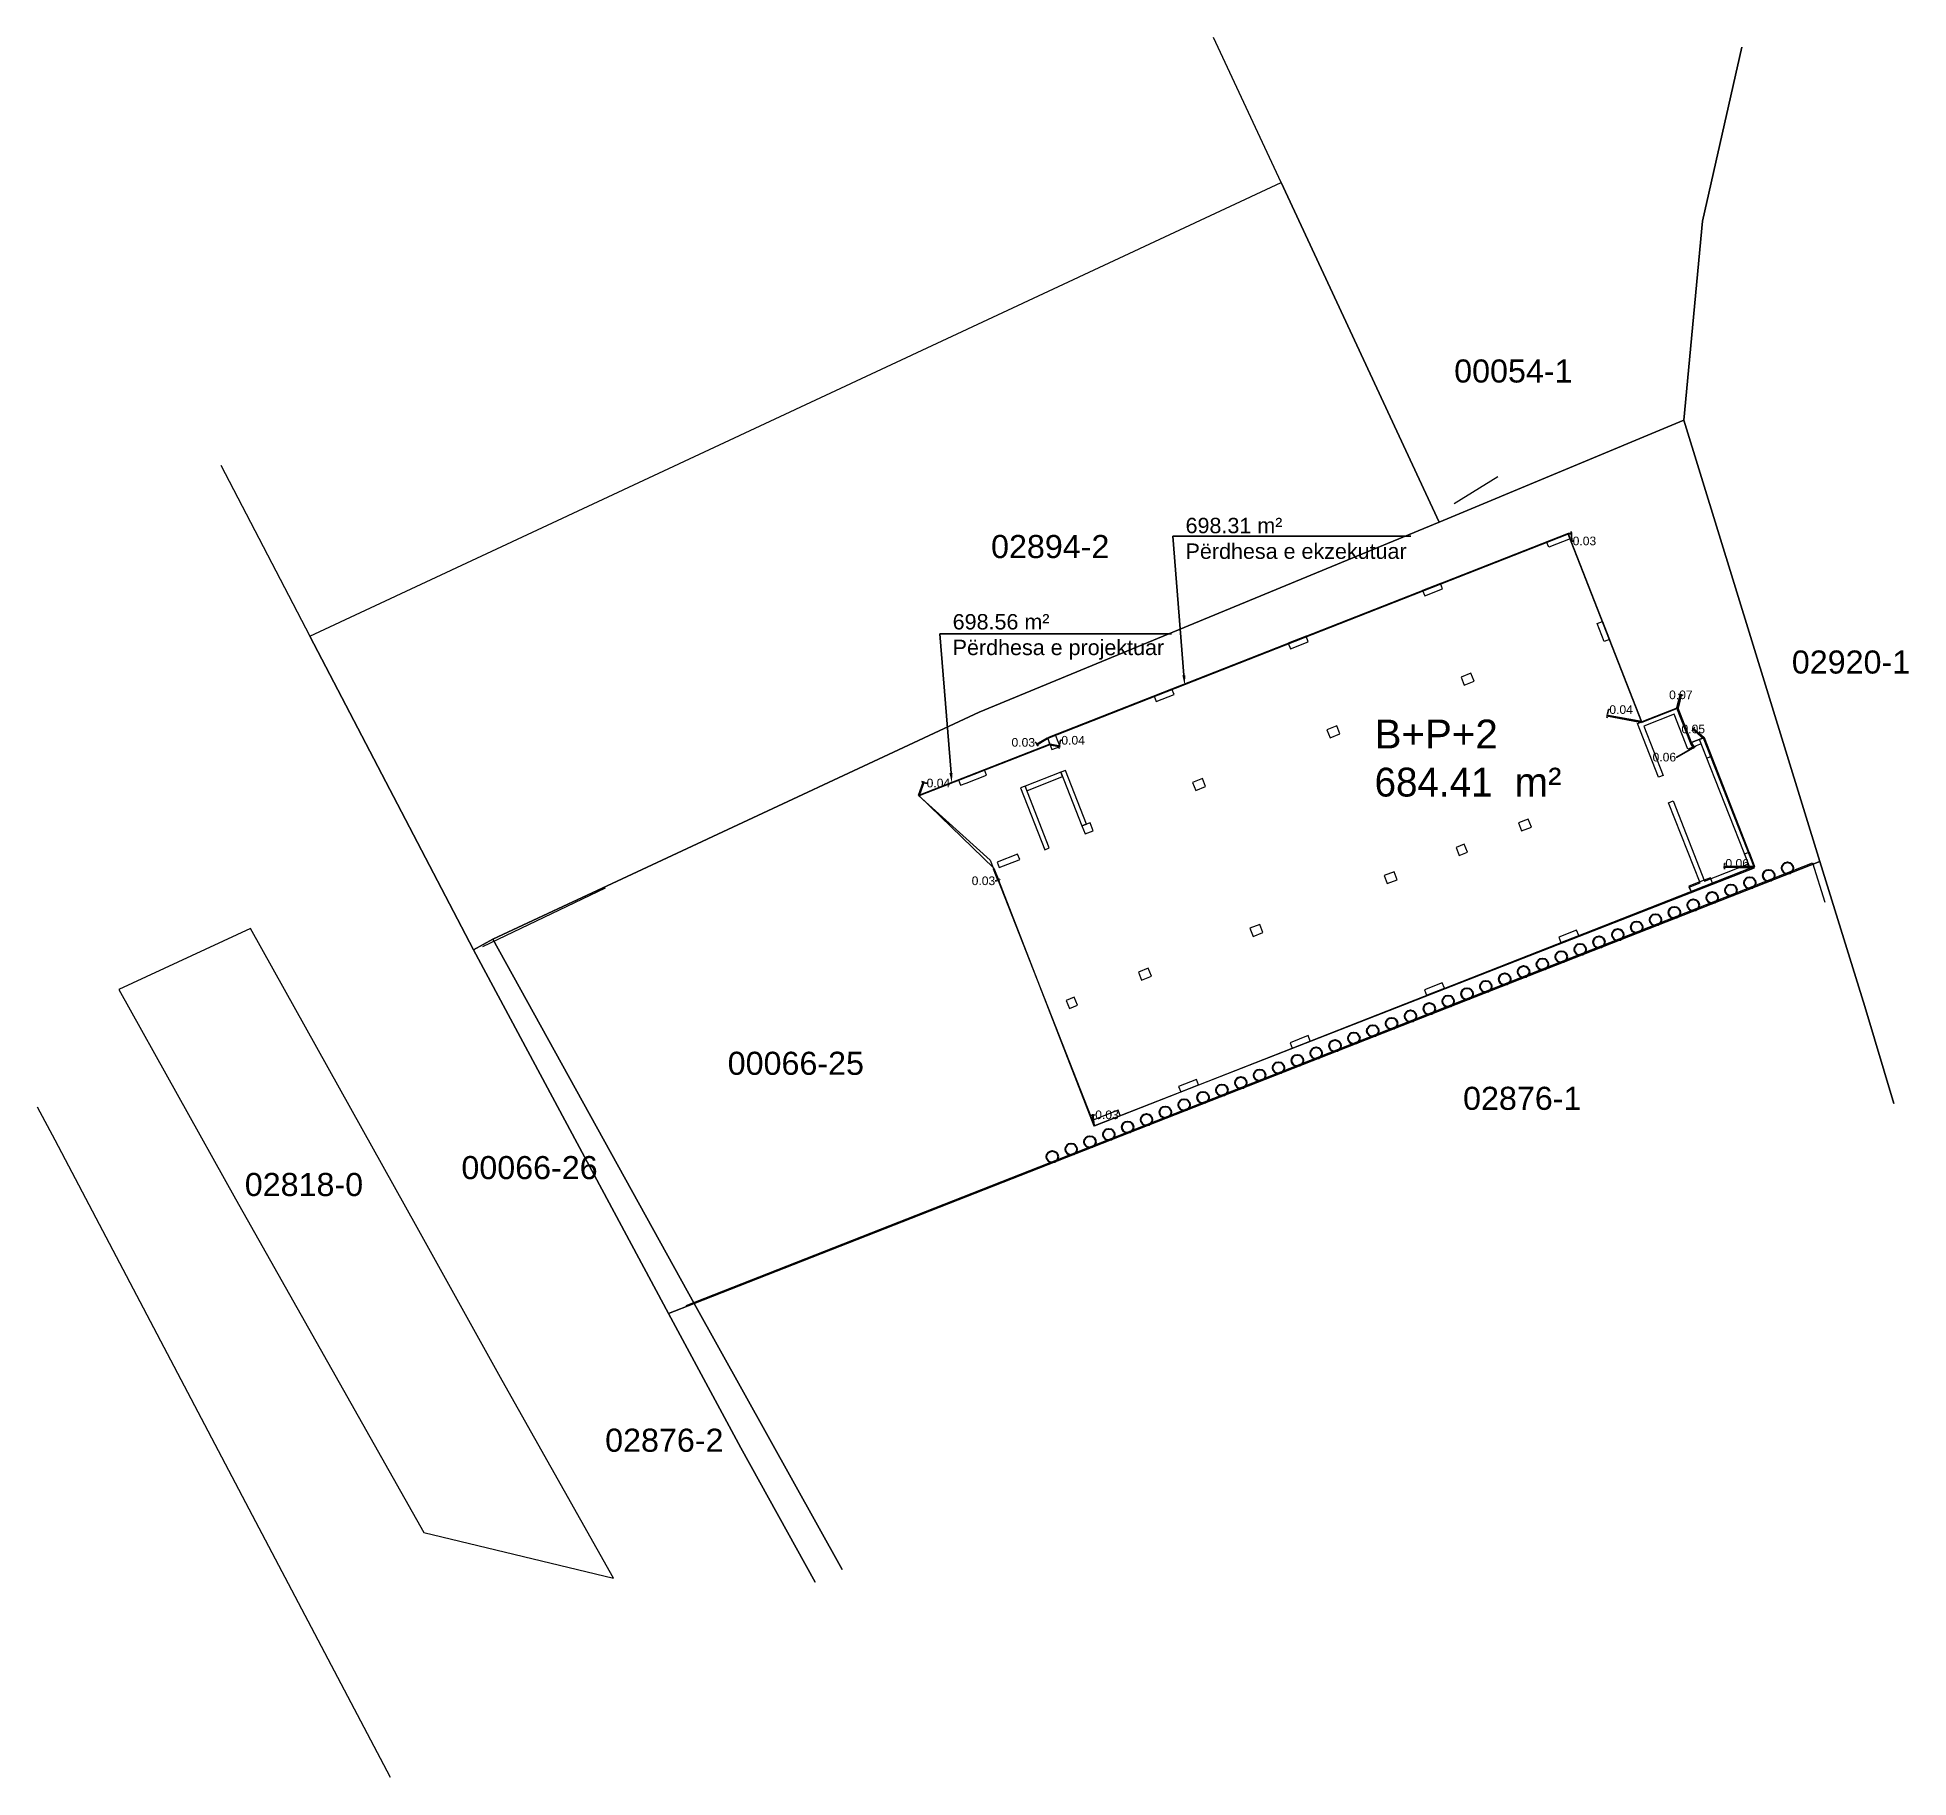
# Model space of a CAD drawing. Header units: metres. Extents: x 7513956 to 7514053.3, y 4693311.3 to 4693401.7.
import ezdxf
from ezdxf import colors
from ezdxf.entities.mleader import LeaderData, LeaderLine
from ezdxf.math import Vec2, Vec3

# ---------------------------------------------------------------- set-up
doc = ezdxf.new("R2010")
doc.units = ezdxf.units.M
doc.header["$PDMODE"] = 32
doc.header["$PDSIZE"] = 0.05
for name, color, linetype, lineweight in [('0_Pen_No__6', 5, 'Continuous', 0), ('asfalt', 97, 'Continuous', 0), ('etazha', 7, 'Continuous', 0), ('kati perdhesa projekt', 7, 'Continuous', 0), ('kati perdhese ekzekutuar', 1, 'Continuous', 0), ('muri poshte', 30, 'Continuous', 0), ('Parc-Baz', 7, 'Continuous', 0), ('shtyllat e reja', 8, 'Continuous', 0)]:
    doc.layers.add(name, color=color, linetype=linetype, lineweight=lineweight)
doc.styles.get("Standard").update_dxf_attribs({"font": 'arial.ttf'})
doc.dimstyles.get("Standard").update_dxf_attribs({"dimtxt": 0.18, "dimasz": 0.18, "dimexe": 0.18, "dimexo": 0.0625, "dimgap": 0.09, "dimtad": 0, "dimtih": 1, "dimtoh": 1, "dimdec": 4, "dimzin": 0, "dimdsep": 46, "dimtxsty": 'Standard', "dimcen": 0.09, "dimadec": 0, "dimazin": 0, "dimtfac": 1, "dimtdec": 4, "dimtofl": 0, "dimtmove": 0, "dimatfit": 3, "dimfxl": 1, "dimtolj": 1, "dimtzin": 0, "dimarcsym": 0})

# ---------------------------------------------------------------- blocks, each defined once
blk = doc.blocks.new('*D20')
at = {"layer": 'Defpoints', "color": 0, "transparency": 16777216}
for p in [(7514042.112, 4693365.767), (7514042.655, 4693365.299, 619.176), (7514042.686, 4693365.334)]:
    blk.add_point(p, dxfattribs=at)
at = {"layer": 'kati perdhese ekzekutuar', "color": 0, "lineweight": -2, "transparency": 16777216}
for p, q in [((7514042.08, 4693365.729), (7514042.047, 4693365.691)), ((7514042.643, 4693365.309), (7514042.078, 4693365.796)), ((7514042.674, 4693365.345), (7514042.109, 4693365.831)), ((7514042.175, 4693365.84), (7514042.208, 4693365.878))]:
    blk.add_line(p, q, dxfattribs=at)
at = {"layer": 'kati perdhese ekzekutuar', "color": 0, "transparency": 16777216}
for points in [[(7514042.073, 4693365.734), (7514042.086, 4693365.723), (7514042.112, 4693365.767)], [(7514042.169, 4693365.845), (7514042.182, 4693365.834), (7514042.143, 4693365.802)]]:
    blk.add_solid(points, dxfattribs=at)
at = {"layer": 'kati perdhese ekzekutuar', "color": 0, "transparency": 16777216, "insert": (7514042.127, 4693365.784), "char_height": 0.45, "attachment_point": 5}
blk.add_mtext('\\A1;0.05', dxfattribs=at)
blk = doc.blocks.new('*D21')
at = {"layer": 'Defpoints', "color": 0, "transparency": 16777216}
for p in [(7514041.983, 4693365.059), (7514042.031, 4693365.087, 619.189), (7514042.128, 4693364.808)]:
    blk.add_point(p, dxfattribs=at)
at = {"layer": 'kati perdhese ekzekutuar', "color": 0, "lineweight": -2, "transparency": 16777216}
for p, q in [((7514042.085, 4693364.783), (7514041.28, 4693364.318)), ((7514041.991, 4693365.046), (7514042.151, 4693364.769)), ((7514042.039, 4693365.073), (7514042.199, 4693364.797)), ((7514042.219, 4693364.861), (7514042.263, 4693364.886)), ((7514041.28, 4693364.318), (7514041.23, 4693364.318))]:
    blk.add_line(p, q, dxfattribs=at)
at = {"layer": 'kati perdhese ekzekutuar', "color": 0, "transparency": 16777216}
for points in [[(7514042.081, 4693364.79), (7514042.089, 4693364.776), (7514042.128, 4693364.808)], [(7514042.215, 4693364.868), (7514042.224, 4693364.854), (7514042.176, 4693364.836)]]:
    blk.add_solid(points, dxfattribs=at)
at = {"layer": 'kati perdhese ekzekutuar', "color": 0, "transparency": 16777216, "insert": (7514040.623, 4693364.318), "char_height": 0.45, "attachment_point": 5}
blk.add_mtext('\\A1;0.06', dxfattribs=at)
blk = doc.blocks.new('*D22')
at = {"layer": 'Defpoints', "color": 0, "transparency": 16777216}
for p in [(7514041.274, 4693366.876), (7514041.338, 4693366.86, 619.184), (7514041.448, 4693367.564)]:
    blk.add_point(p, dxfattribs=at)
at = {"layer": 'kati perdhese ekzekutuar', "color": 0, "lineweight": -2, "transparency": 16777216}
for p, q in [((7514041.278, 4693366.891), (7514041.459, 4693367.608)), ((7514041.342, 4693366.875), (7514041.523, 4693367.592)), ((7514041.4, 4693367.576), (7514041.351, 4693367.589)), ((7514041.56, 4693367.536), (7514041.609, 4693367.524))]:
    blk.add_line(p, q, dxfattribs=at)
at = {"layer": 'kati perdhese ekzekutuar', "color": 0, "transparency": 16777216}
for points in [[(7514041.402, 4693367.584), (7514041.398, 4693367.568), (7514041.448, 4693367.564)], [(7514041.562, 4693367.544), (7514041.558, 4693367.528), (7514041.512, 4693367.548)]]:
    blk.add_solid(points, dxfattribs=at)
at = {"layer": 'kati perdhese ekzekutuar', "color": 0, "transparency": 16777216, "insert": (7514041.48, 4693367.556), "char_height": 0.45, "attachment_point": 5}
blk.add_mtext('\\A1;0.07', dxfattribs=at)
blk = doc.blocks.new('*D23')
at = {"layer": 'Defpoints', "color": 0, "transparency": 16777216}
for p in [(7514035.617, 4693375.949), (7514035.619, 4693375.917, 619.199), (7514035.788, 4693375.927)]:
    blk.add_point(p, dxfattribs=at)
at = {"layer": 'kati perdhese ekzekutuar', "color": 0, "lineweight": -2, "transparency": 16777216}
for p, q in [((7514035.633, 4693375.95), (7514035.83, 4693375.963)), ((7514035.635, 4693375.918), (7514035.832, 4693375.93)), ((7514035.782, 4693376.01), (7514035.779, 4693376.06)), ((7514035.791, 4693375.878), (7514035.81, 4693375.559)), ((7514035.81, 4693375.559), (7514035.86, 4693375.559))]:
    blk.add_line(p, q, dxfattribs=at)
at = {"layer": 'kati perdhese ekzekutuar', "color": 0, "transparency": 16777216}
for points in [[(7514035.791, 4693376.01), (7514035.774, 4693376.009), (7514035.785, 4693375.96)], [(7514035.799, 4693375.878), (7514035.782, 4693375.877), (7514035.788, 4693375.927)]]:
    blk.add_solid(points, dxfattribs=at)
at = {"layer": 'kati perdhese ekzekutuar', "color": 0, "transparency": 16777216, "insert": (7514036.467, 4693375.559), "char_height": 0.45, "attachment_point": 5}
blk.add_mtext('\\A1;0.03', dxfattribs=at)
blk = doc.blocks.new('*D24')
at = {"layer": 'Defpoints', "color": 0, "transparency": 16777216}
for p in [(7514008.022, 4693364.97), (7514008.55, 4693365.322), (7514008.568, 4693365.292, 619.167)]:
    blk.add_point(p, dxfattribs=at)
at = {"layer": 'kati perdhese ekzekutuar', "color": 0, "lineweight": -2, "transparency": 16777216}
for p, q in [((7514007.953, 4693365.086), (7514007.903, 4693365.086)), ((7514007.979, 4693365.043), (7514007.953, 4693365.086)), ((7514008.537, 4693365.314), (7514007.965, 4693364.977)), ((7514008.555, 4693365.284), (7514007.983, 4693364.947)), ((7514008.047, 4693364.927), (7514008.073, 4693364.884))]:
    blk.add_line(p, q, dxfattribs=at)
at = {"layer": 'kati perdhese ekzekutuar', "color": 0, "transparency": 16777216}
for points in [[(7514007.986, 4693365.047), (7514007.972, 4693365.039), (7514008.004, 4693365)], [(7514008.054, 4693364.931), (7514008.04, 4693364.923), (7514008.022, 4693364.97)]]:
    blk.add_solid(points, dxfattribs=at)
at = {"layer": 'kati perdhese ekzekutuar', "color": 0, "transparency": 16777216, "insert": (7514007.296, 4693365.086), "char_height": 0.45, "attachment_point": 5}
blk.add_mtext('\\A1;0.03', dxfattribs=at)
blk = doc.blocks.new('*D25')
at = {"layer": 'Defpoints', "color": 0, "transparency": 16777216}
for p in [(7514008.669, 4693364.956, 619.173), (7514008.677, 4693364.999), (7514009.17, 4693364.864)]:
    blk.add_point(p, dxfattribs=at)
at = {"layer": 'kati perdhese ekzekutuar', "color": 0, "lineweight": -2, "transparency": 16777216}
for p, q in [((7514008.684, 4693364.953), (7514009.214, 4693364.856)), ((7514008.692, 4693364.997), (7514009.222, 4693364.9)), ((7514009.161, 4693364.815), (7514009.152, 4693364.766)), ((7514009.187, 4693364.957), (7514009.23, 4693365.196)), ((7514009.23, 4693365.196), (7514009.28, 4693365.196))]:
    blk.add_line(p, q, dxfattribs=at)
at = {"layer": 'kati perdhese ekzekutuar', "color": 0, "transparency": 16777216}
for points in [[(7514009.152, 4693364.817), (7514009.169, 4693364.814), (7514009.17, 4693364.864)], [(7514009.178, 4693364.959), (7514009.195, 4693364.956), (7514009.178, 4693364.908)]]:
    blk.add_solid(points, dxfattribs=at)
at = {"layer": 'kati perdhese ekzekutuar', "color": 0, "transparency": 16777216, "insert": (7514009.886, 4693365.196), "char_height": 0.45, "attachment_point": 5}
blk.add_mtext('\\A1;0.04', dxfattribs=at)
blk = doc.blocks.new('*D26')
at = {"layer": 'Defpoints', "color": 0, "transparency": 16777216}
for p in [(7514010.921, 4693345.704), (7514010.963, 4693345.151, 619.17), (7514010.99, 4693345.154)]:
    blk.add_point(p, dxfattribs=at)
at = {"layer": 'kati perdhese ekzekutuar', "color": 0, "lineweight": -2, "transparency": 16777216}
for p, q in [((7514010.845, 4693345.694), (7514010.795, 4693345.688)), ((7514010.961, 4693345.167), (7514010.889, 4693345.745)), ((7514010.988, 4693345.17), (7514010.915, 4693345.748)), ((7514010.971, 4693345.71), (7514011.041, 4693345.719))]:
    blk.add_line(p, q, dxfattribs=at)
at = {"layer": 'kati perdhese ekzekutuar', "color": 0, "transparency": 16777216}
for points in [[(7514010.843, 4693345.702), (7514010.846, 4693345.686), (7514010.894, 4693345.7)], [(7514010.97, 4693345.718), (7514010.972, 4693345.702), (7514010.921, 4693345.704)]]:
    blk.add_solid(points, dxfattribs=at)
at = {"layer": 'kati perdhese ekzekutuar', "color": 0, "transparency": 16777216, "insert": (7514011.648, 4693345.719), "char_height": 0.45, "attachment_point": 5}
blk.add_mtext('\\A1;0.03', dxfattribs=at)
blk = doc.blocks.new('*D27')
at = {"layer": 'Defpoints', "color": 0, "transparency": 16777216}
for p in [(7514043.751, 4693358.593), (7514045.316, 4693358.57, 619.175), (7514045.317, 4693358.632)]:
    blk.add_point(p, dxfattribs=at)
at = {"layer": 'kati perdhese ekzekutuar', "color": 0, "lineweight": -2, "transparency": 16777216}
for p, q in [((7514045.3, 4693358.57), (7514043.706, 4693358.594)), ((7514045.301, 4693358.633), (7514043.707, 4693358.656)), ((7514043.75, 4693358.543), (7514043.749, 4693358.493)), ((7514043.752, 4693358.706), (7514043.754, 4693358.796)), ((7514043.754, 4693358.796), (7514043.804, 4693358.796))]:
    blk.add_line(p, q, dxfattribs=at)
at = {"layer": 'kati perdhese ekzekutuar', "color": 0, "transparency": 16777216}
for points in [[(7514043.742, 4693358.543), (7514043.758, 4693358.543), (7514043.751, 4693358.593)], [(7514043.744, 4693358.706), (7514043.761, 4693358.706), (7514043.752, 4693358.656)]]:
    blk.add_solid(points, dxfattribs=at)
at = {"layer": 'kati perdhese ekzekutuar', "color": 0, "transparency": 16777216, "insert": (7514044.411, 4693358.796), "char_height": 0.45, "attachment_point": 5}
blk.add_mtext('\\A1;0.06', dxfattribs=at)
blk = doc.blocks.new('*D28')
at = {"layer": 'Defpoints', "color": 0, "transparency": 16777216}
for p in [(7514002.132, 4693363.004), (7514001.85, 4693362.319), (7514001.886, 4693362.306, 619.152)]:
    blk.add_point(p, dxfattribs=at)
at = {"layer": 'kati perdhese ekzekutuar', "color": 0, "lineweight": -2, "transparency": 16777216}
for p, q in [((7514001.855, 4693362.334), (7514002.111, 4693363.06)), ((7514001.891, 4693362.321), (7514002.147, 4693363.047)), ((7514002.049, 4693363.034), (7514002.002, 4693363.051)), ((7514002.18, 4693362.988), (7514002.227, 4693362.971)), ((7514002.227, 4693362.971), (7514002.277, 4693362.971))]:
    blk.add_line(p, q, dxfattribs=at)
at = {"layer": 'kati perdhese ekzekutuar', "color": 0, "transparency": 16777216}
for points in [[(7514002.052, 4693363.042), (7514002.046, 4693363.026), (7514002.096, 4693363.017)], [(7514002.182, 4693362.996), (7514002.177, 4693362.98), (7514002.132, 4693363.004)]]:
    blk.add_solid(points, dxfattribs=at)
at = {"layer": 'kati perdhese ekzekutuar', "color": 0, "transparency": 16777216, "insert": (7514002.883, 4693362.971), "char_height": 0.45, "attachment_point": 5}
blk.add_mtext('\\A1;0.04', dxfattribs=at)
blk = doc.blocks.new('*D29')
at = {"layer": 'Defpoints', "color": 0, "transparency": 16777216}
for p in [(7514037.664, 4693366.499), (7514039.452, 4693366.124, 619.175), (7514039.459, 4693366.163)]:
    blk.add_point(p, dxfattribs=at)
at = {"layer": 'kati perdhese ekzekutuar', "color": 0, "lineweight": -2, "transparency": 16777216}
for p, q in [((7514037.674, 4693366.548), (7514037.719, 4693366.791)), ((7514037.719, 4693366.791), (7514037.769, 4693366.791)), ((7514039.437, 4693366.127), (7514037.613, 4693366.468)), ((7514039.444, 4693366.166), (7514037.62, 4693366.507)), ((7514037.648, 4693366.411), (7514037.639, 4693366.361))]:
    blk.add_line(p, q, dxfattribs=at)
at = {"layer": 'kati perdhese ekzekutuar', "color": 0, "transparency": 16777216}
for points in [[(7514037.64, 4693366.412), (7514037.656, 4693366.409), (7514037.657, 4693366.46)], [(7514037.665, 4693366.55), (7514037.682, 4693366.547), (7514037.664, 4693366.499)]]:
    blk.add_solid(points, dxfattribs=at)
at = {"layer": 'kati perdhese ekzekutuar', "color": 0, "transparency": 16777216, "insert": (7514038.375, 4693366.791), "char_height": 0.45, "attachment_point": 5}
blk.add_mtext('\\A1;0.04', dxfattribs=at)
blk = doc.blocks.new('*D31')
at = {"layer": 'Defpoints', "color": 0, "transparency": 16777216}
for p in [(7514005.736, 4693358.534), (7514005.766, 4693358.546, 619.177), (7514005.975, 4693357.925)]:
    blk.add_point(p, dxfattribs=at)
at = {"layer": 'kati perdhese ekzekutuar', "color": 0, "lineweight": -2, "transparency": 16777216}
for p, q in [((7514005.742, 4693358.52), (7514005.992, 4693357.884)), ((7514005.772, 4693358.531), (7514006.022, 4693357.895))]:
    blk.add_line(p, q, dxfattribs=at)
at = {"layer": 'kati perdhese ekzekutuar', "color": 0, "lineweight": -3, "transparency": 16777216}
for p, q in [((7514005.882, 4693357.889), (7514005.832, 4693357.889)), ((7514005.929, 4693357.907), (7514005.882, 4693357.889)), ((7514006.052, 4693357.955), (7514006.098, 4693357.974))]:
    blk.add_line(p, q, dxfattribs=at)
at = {"layer": 'kati perdhese ekzekutuar', "color": 0, "transparency": 16777216}
for points in [[(7514005.926, 4693357.915), (7514005.932, 4693357.899), (7514005.975, 4693357.925)], [(7514006.049, 4693357.963), (7514006.055, 4693357.948), (7514006.005, 4693357.937)]]:
    blk.add_solid(points, dxfattribs=at)
at = {"layer": 'kati perdhese ekzekutuar', "color": 0, "transparency": 16777216, "insert": (7514005.225, 4693357.889), "char_height": 0.45, "attachment_point": 5}
blk.add_mtext('\\A1;0.03', dxfattribs=at)

msp = doc.modelspace()

# ---------------------------------------------------------------- linework, layer by layer
at = {"layer": '0_Pen_No__6', "color": 5, "linetype": 'Continuous', "lineweight": 35}
for centre in [(7514047.027, 4693358.552), (7514045.067, 4693357.782), (7514046.047, 4693358.167), (7514042.126, 4693356.628), (7514043.106, 4693357.013), (7514044.086, 4693357.397), (7514040.166, 4693355.858), (7514041.146, 4693356.243), (7514037.226, 4693354.704), (7514038.206, 4693355.088), (7514039.186, 4693355.473), (7514035.265, 4693353.934), (7514036.246, 4693354.319), (7514032.325, 4693352.779), (7514033.305, 4693353.164), (7514034.285, 4693353.549), (7514030.365, 4693352.01), (7514031.345, 4693352.395), (7514027.425, 4693350.855), (7514028.405, 4693351.24), (7514029.385, 4693351.625), (7514025.464, 4693350.086), (7514026.445, 4693350.47), (7514022.524, 4693348.931), (7514023.504, 4693349.316), (7514024.484, 4693349.701), (7514020.564, 4693348.161), (7514021.544, 4693348.546), (7514017.624, 4693347.007), (7514018.604, 4693347.392), (7514019.584, 4693347.777), (7514015.663, 4693346.237), (7514016.643, 4693346.622), (7514012.723, 4693345.083), (7514013.703, 4693345.468), (7514014.683, 4693345.853), (7514010.763, 4693344.313), (7514011.743, 4693344.698), (7514008.803, 4693343.544), (7514009.783, 4693343.928)]:
    msp.add_circle(centre, 0.3, dxfattribs=at)
at = {"layer": 'asfalt'}
msp.add_polyline3d([(7513960.27, 4693352.242, 618.763), (7513966.342, 4693341.352, 618.793), (7513976.135, 4693323.997, 618.87), (7513985.994, 4693321.62, 618.75), (7513980.203, 4693331.912, 618.693), (7513975.792, 4693339.865, 618.657), (7513967.118, 4693355.405, 618.627)], close=True, dxfattribs=at)
at = {"layer": 'kati perdhesa projekt', "flags": 128}
msp.add_lwpolyline([(7514042.686, 4693365.334), (7514041.983, 4693365.059), (7514041.274, 4693366.876), (7514039.459, 4693366.163), (7514035.617, 4693375.949), (7514008.55, 4693365.322), (7514008.677, 4693364.999), (7514001.85, 4693362.319), (7514005.567, 4693358.965), (7514010.99, 4693345.154), (7514045.317, 4693358.632)], close=True, dxfattribs=at)
at = {"layer": 'kati perdhese ekzekutuar', "elevation": 619.199, "flags": 128}
msp.add_lwpolyline([(7514042.655, 4693365.299), (7514042.031, 4693365.087), (7514041.338, 4693366.86), (7514039.452, 4693366.124), (7514035.619, 4693375.917), (7514008.568, 4693365.292), (7514008.669, 4693364.956), (7514001.886, 4693362.306), (7514005.766, 4693358.546), (7514010.963, 4693345.151), (7514045.316, 4693358.57)], close=True, dxfattribs=at)
at = {"layer": 'muri poshte', "elevation": 618.277, "flags": 128}
msp.add_lwpolyline([(7514029.695, 4693377.502), (7514031.97, 4693378.913)], dxfattribs=at)
at = {"layer": 'muri poshte'}
for points in [[(7513989.762, 4693335.804, 618.816), (7514004.646, 4693341.641, 618.784), (7514048.322, 4693358.832, 617.668)], [(7514048.322, 4693358.832, 617.668), (7514048.962, 4693356.781, 616.722)], [(7513979.198, 4693354.478, 618.615), (7513985.574, 4693357.526, 618.423)]]:
    msp.add_polyline3d(points, dxfattribs=at)
at = {"layer": 'Parc-Baz'}
for points in [[(7514044.651, 4693401.234), (7514042.602, 4693392.194), (7514041.631, 4693381.835), (7514028.92, 4693376.54), (7514020.7, 4693394.2), (7514017.189, 4693401.746)], [(7514052.547, 4693346.311), (7514051.04, 4693351.356), (7514048.714, 4693358.892), (7514041.631, 4693381.835), (7514042.602, 4693392.194), (7514044.651, 4693401.234)], [(7513965.572, 4693379.509), (7513970.21, 4693370.62), (7513978.71, 4693354.309), (7513988.859, 4693335.39), (7513992.609, 4693328.399), (7513996.476, 4693321.428)], [(7513997.885, 4693322.077), (7513990.192, 4693335.914), (7514048.714, 4693358.892), (7514051.04, 4693351.356), (7514052.547, 4693346.311)], [(7513974.402, 4693311.258), (7513967.059, 4693325.22), (7513956.97, 4693344.41), (7513956.045, 4693346.116)], [(7513996.476, 4693321.428), (7513992.609, 4693328.399), (7513988.859, 4693335.39), (7513990.192, 4693335.914), (7513997.885, 4693322.077)]]:
    msp.add_lwpolyline(points, dxfattribs=at)
for points in [[(7514028.92, 4693376.54), (7514005.011, 4693366.667), (7513988.011, 4693358.728), (7513979.727, 4693354.859), (7513978.71, 4693354.309), (7513970.21, 4693370.62), (7514020.7, 4693394.2), (7514028.92, 4693376.54)], [(7513990.192, 4693335.914), (7513979.727, 4693354.859), (7513988.011, 4693358.728), (7514005.011, 4693366.667), (7514028.92, 4693376.54), (7514041.631, 4693381.835), (7514048.714, 4693358.892), (7513990.192, 4693335.914)], [(7513979.727, 4693354.859), (7513990.192, 4693335.914), (7513988.859, 4693335.39), (7513978.71, 4693354.309), (7513979.727, 4693354.859)]]:
    msp.add_lwpolyline(points, close=True, dxfattribs=at)
at = {"layer": 'shtyllat e reja', "flags": 128}
for points in [[(7514035.727, 4693375.67), (7514034.61, 4693375.232), (7514034.5, 4693375.511), (7514035.617, 4693375.949)], [(7514037.413, 4693371.375), (7514037.778, 4693370.444), (7514037.499, 4693370.335), (7514037.134, 4693371.266)], [(7514042.686, 4693365.334), (7514043.069, 4693364.357), (7514042.837, 4693364.266), (7514042.453, 4693365.243)], [(7514045.025, 4693359.377), (7514045.317, 4693358.632), (7514045.084, 4693358.541), (7514044.792, 4693359.286)], [(7514009.946, 4693351.835), (7514009.527, 4693351.671), (7514009.692, 4693351.252), (7514010.11, 4693351.416)], [(7514012.23, 4693345.964), (7514010.88, 4693345.434), (7514010.99, 4693345.154), (7514012.34, 4693345.684)]]:
    msp.add_lwpolyline(points, close=True, dxfattribs=at)
at = {"layer": 'shtyllat e reja'}
for points in [[(7514028.054, 4693372.98), (7514028.164, 4693372.701), (7514029.095, 4693373.066), (7514028.985, 4693373.345), (7514028.054, 4693372.98)], [(7514021.073, 4693370.239), (7514021.183, 4693369.96), (7514022.113, 4693370.325), (7514022.004, 4693370.604), (7514021.073, 4693370.239)], [(7514030.059, 4693368.488), (7514030.224, 4693368.069), (7514030.736, 4693368.27), (7514030.571, 4693368.689), (7514030.059, 4693368.488)], [(7514014.092, 4693367.498), (7514014.201, 4693367.218), (7514015.132, 4693367.584), (7514015.023, 4693367.863), (7514014.092, 4693367.498)], [(7514023.078, 4693365.747), (7514023.243, 4693365.328), (7514023.755, 4693365.529), (7514023.59, 4693365.948), (7514023.078, 4693365.747)], [(7514008.969, 4693365.486), (7514008.55, 4693365.322), (7514008.677, 4693364.999), (7514008.787, 4693364.72), (7514008.788, 4693364.717), (7514009.207, 4693364.881), (7514009.079, 4693365.207), (7514008.969, 4693365.486)], [(7514003.93, 4693363.136), (7514004.039, 4693362.856), (7514004.319, 4693362.966), (7514005.389, 4693363.386), (7514005.279, 4693363.665), (7514003.93, 4693363.136)], [(7514007.156, 4693362.718), (7514008.416, 4693359.507), (7514008.649, 4693359.598), (7514007.388, 4693362.809), (7514007.156, 4693362.718)], [(7514009.25, 4693363.54), (7514007.388, 4693362.809), (7514007.48, 4693362.577), (7514009.341, 4693363.308), (7514009.25, 4693363.54)], [(7514009.25, 4693363.54), (7514010.346, 4693360.748), (7514010.579, 4693360.839), (7514009.483, 4693363.632), (7514009.25, 4693363.54)], [(7514016.097, 4693363.006), (7514016.262, 4693362.587), (7514016.774, 4693362.788), (7514016.609, 4693363.207), (7514016.097, 4693363.006)], [(7514010.346, 4693360.748), (7514010.511, 4693360.329), (7514010.93, 4693360.493), (7514010.765, 4693360.912), (7514010.346, 4693360.748)], [(7514033.038, 4693360.902), (7514033.203, 4693360.483), (7514033.715, 4693360.684), (7514033.55, 4693361.103), (7514033.038, 4693360.902)], [(7514007.004, 4693359.274), (7514005.933, 4693358.854), (7514006.043, 4693358.575), (7514006.713, 4693358.838), (7514006.992, 4693358.948), (7514007.113, 4693358.995), (7514007.004, 4693359.274)], [(7514029.799, 4693359.63), (7514029.964, 4693359.211), (7514030.383, 4693359.376), (7514030.218, 4693359.795), (7514029.799, 4693359.63)], [(7514026.057, 4693358.161), (7514026.221, 4693357.742), (7514026.733, 4693357.943), (7514026.569, 4693358.362), (7514026.057, 4693358.161)], [(7514042.461, 4693357.834), (7514041.903, 4693357.614), (7514042.013, 4693357.335), (7514043.13, 4693357.774), (7514043.02, 4693358.053), (7514042.694, 4693357.925), (7514042.461, 4693357.834)], [(7514019.076, 4693355.42), (7514019.24, 4693355.001), (7514019.752, 4693355.202), (7514019.588, 4693355.621), (7514019.076, 4693355.42)], [(7514035.131, 4693354.955), (7514035.241, 4693354.676), (7514036.172, 4693355.042), (7514036.062, 4693355.321), (7514035.131, 4693354.955)], [(7514013.278, 4693353.143), (7514013.443, 4693352.725), (7514013.955, 4693352.926), (7514013.79, 4693353.344), (7514013.278, 4693353.143)], [(7514028.15, 4693352.214), (7514028.26, 4693351.935), (7514029.19, 4693352.301), (7514029.081, 4693352.58), (7514028.15, 4693352.214)], [(7514022.1, 4693349.839), (7514021.169, 4693349.473), (7514021.278, 4693349.194), (7514022.209, 4693349.56), (7514022.1, 4693349.839)], [(7514015.371, 4693347.197), (7514015.481, 4693346.918), (7514016.412, 4693347.283), (7514016.302, 4693347.563), (7514015.371, 4693347.197)]]:
    msp.add_lwpolyline(points, close=True, dxfattribs=at)
msp.add_lwpolyline([(7514040.323, 4693363.28), (7514039.227, 4693366.072), (7514041.274, 4693366.876), (7514041.987, 4693365.061), (7514042.685, 4693365.335), (7514045.317, 4693358.632), (7514042.013, 4693357.335), (7514041.921, 4693357.568), (7514042.48, 4693357.787), (7514040.845, 4693361.951), (7514041.078, 4693362.042), (7514042.712, 4693357.878), (7514044.993, 4693358.774), (7514042.544, 4693365.011), (7514041.846, 4693364.737), (7514041.133, 4693366.552), (7514039.551, 4693365.931), (7514040.556, 4693363.371), (7514040.323, 4693363.28), (7514040.323, 4693363.28), (7514040.323, 4693363.28), (7514040.323, 4693363.28)], dxfattribs=at)

# ---------------------------------------------------------------- texts
at = {"layer": 'etazha', "insert": (7514025.558, 4693366.273), "char_height": 1.5, "width": 12.57981, "attachment_point": 1}
msp.add_mtext('B+P+2 {\\A1;\\fCentury Gothic|b0|i0|c0|p34;\\C7;684.41 } m²', dxfattribs=at)
at = {"layer": 'Parc-Baz'}
for s, p in [('00054-1', (7514029.697, 4693383.8)), ('02894-2', (7514005.621, 4693374.673)), ('02920-1', (7514047.25, 4693368.667)), ('00066-25', (7513991.93, 4693347.802)), ('02876-1', (7514030.159, 4693345.98)), ('00066-26', (7513978.085, 4693342.378)), ('02818-0', (7513966.825, 4693341.499)), ('02876-2', (7513985.559, 4693328.202))]:
    msp.add_text(s, height=1.2, dxfattribs=at).set_placement(p)

# ---------------------------------------------------------------- dimensions: what is measured, and where the dimension line sits
at = {"layer": 'kati perdhese ekzekutuar', "color": 5}
for base, p1, p2, angle, override, picture, middle in [((7514035.788, 4693375.927), (7514035.617, 4693375.949), (7514035.619, 4693375.917, 619.199), 273.55505, {"dimscale": 0.25, "dimtxt": 1.8, "dimasz": 0.2, "dimdec": 2}, '*D23', (7514036.467, 4693375.559)), ((7514041.448, 4693367.564), (7514041.338, 4693366.86, 619.184), (7514041.274, 4693366.876), 165.8383, {"dimscale": 0.25, "dimtxt": 1.8, "dimasz": 0.2, "dimdec": 2}, '*D22', (7514041.48, 4693367.556)), ((7514037.664, 4693366.499), (7514039.452, 4693366.124, 619.175), (7514039.459, 4693366.163), 79.40809, {"dimscale": 0.25, "dimtxt": 1.8, "dimasz": 0.2, "dimdec": 2}, '*D29', (7514038.375, 4693366.791)), ((7514042.112, 4693365.767), (7514042.686, 4693365.334), (7514042.655, 4693365.299, 619.176), 229.25802, {"dimscale": 0.25, "dimtxt": 1.8, "dimasz": 0.2, "dimdec": 2}, '*D20', (7514042.127, 4693365.784)), ((7514008.022, 4693364.97), (7514008.55, 4693365.322), (7514008.568, 4693365.292, 619.167), 300.53634, {"dimscale": 0.25, "dimtxt": 1.8, "dimasz": 0.2, "dimdec": 2}, '*D24', (7514007.296, 4693365.086)), ((7514009.17, 4693364.864), (7514008.677, 4693364.999), (7514008.669, 4693364.956, 619.173), 259.64053, {"dimscale": 0.25, "dimtxt": 1.8, "dimasz": 0.2, "dimdec": 2}, '*D25', (7514009.886, 4693365.196)), ((7514042.128, 4693364.808), (7514042.031, 4693365.087, 619.189), (7514041.983, 4693365.059), 210.01055, {"dimscale": 0.25, "dimtxt": 1.8, "dimasz": 0.2, "dimdec": 2}, '*D21', (7514040.623, 4693364.318)), ((7514002.132, 4693363.004), (7514001.85, 4693362.319), (7514001.886, 4693362.306, 619.152), 340.57115, {"dimscale": 0.25, "dimtxt": 1.8, "dimasz": 0.2, "dimdec": 2}, '*D28', (7514002.883, 4693362.971)), ((7514043.751, 4693358.593), (7514045.317, 4693358.632), (7514045.316, 4693358.57, 619.175), 269.14745, {"dimscale": 0.25, "dimtxt": 1.8, "dimasz": 0.2, "dimdec": 2}, '*D27', (7514044.411, 4693358.796)), ((7514005.975, 4693357.925), (7514005.766, 4693358.546, 619.177), (7514005.736, 4693358.534), 201.43689, {"dimscale": 0.25, "dimtxt": 1.8, "dimasz": 0.2, "dimdec": 2, "dimlwd": 65533}, '*D31', (7514005.225, 4693357.889)), ((7514010.921, 4693345.704), (7514010.963, 4693345.151, 619.17), (7514010.99, 4693345.154), 7.14488, {"dimscale": 0.25, "dimtxt": 1.8, "dimasz": 0.2, "dimdec": 2}, '*D26', (7514011.648, 4693345.719))]:
    dim = msp.add_linear_dim(base=base, p1=p1, p2=p2, angle=angle, dimstyle='Standard', override=override, dxfattribs=at)
    dim.commit()
    dim.dimension.update_dxf_attribs({"geometry": picture, "text_midpoint": middle, "dimtype": 161})

# ---------------------------------------------------------------- leaders
at = {"layer": 'kati perdhesa projekt'}
ml = msp.add_multileader_mtext('Standard', dxfattribs=at)
ml.set_content('698.56 m² \\PPërdhesa e projektuar')
ml.set_leader_properties()
ml.build(insert=Vec2(0, 0))
ml.multileader.update_dxf_attribs({"text_left_attachment_type": 6, "text_right_attachment_type": 6, "dogleg_length": 0.36, "arrow_head_size": 0.5})
ctx = ml.context
ctx.base_point, ctx.char_height, ctx.arrow_head_size, ctx.landing_gap_size, ctx.plane_origin = Vec3(7514003.325, 4693370.725), 0.8, 0.5, 0.3, Vec3(7514003.062, 4693362.684)
ctx.left_attachment, ctx.right_attachment = 6, 6
notes = []
notes.append((ctx, [(0, (1, 1, 0), (7514002.965, 4693370.725), (1, 0), 0.36, [(0, [(7514003.578, 4693362.997)], 0, [])])]))
ctx.mtext.insert, ctx.mtext.flow_direction = Vec3(7514003.625, 4693371.76), 5
at = {"layer": 'kati perdhese ekzekutuar'}
ml = msp.add_multileader_mtext('Standard', dxfattribs=at)
ml.set_content('698.31 m² \\PPërdhesa e ekzekutuar')
ml.set_leader_properties()
ml.build(insert=Vec2(0, 0))
ml.multileader.update_dxf_attribs({"text_left_attachment_type": 6, "text_right_attachment_type": 6, "dogleg_length": 0.36, "arrow_head_size": 0.5})
ctx = ml.context
ctx.base_point, ctx.char_height, ctx.arrow_head_size, ctx.landing_gap_size, ctx.plane_origin = Vec3(7514015.433, 4693375.805, 619.199), 0.8, 0.5, 0.3, Vec3(7514015.17, 4693367.764, 619.199)
ctx.left_attachment, ctx.right_attachment = 6, 6
notes.append((ctx, [(0, (1, 1, 0), (7514015.073, 4693375.805, 619.199), (1, 0), 0.36, [(0, [(7514015.686, 4693368.077, 619.199)], 0, [])])]))
ctx.mtext.insert, ctx.mtext.flow_direction = Vec3(7514015.733, 4693376.765, 619.199), 5
for ctx, leaders in notes:
    for number, flags, end, landing, length, lines in leaders:
        leader = LeaderData()
        leader.index, (leader.has_last_leader_line, leader.has_dogleg_vector, leader.attachment_direction) = number, flags
        leader.last_leader_point, leader.dogleg_vector, leader.dogleg_length = Vec3(end), Vec3(landing), length
        for number, points, colour, breaks in lines:
            line = LeaderLine()
            line.index, line.vertices, line.color, line.breaks = number, Vec3.list(points), colors.encode_raw_color(colour), breaks
            leader.lines.append(line)
        ctx.leaders.append(leader)

doc.saveas('drawing.dxf')
